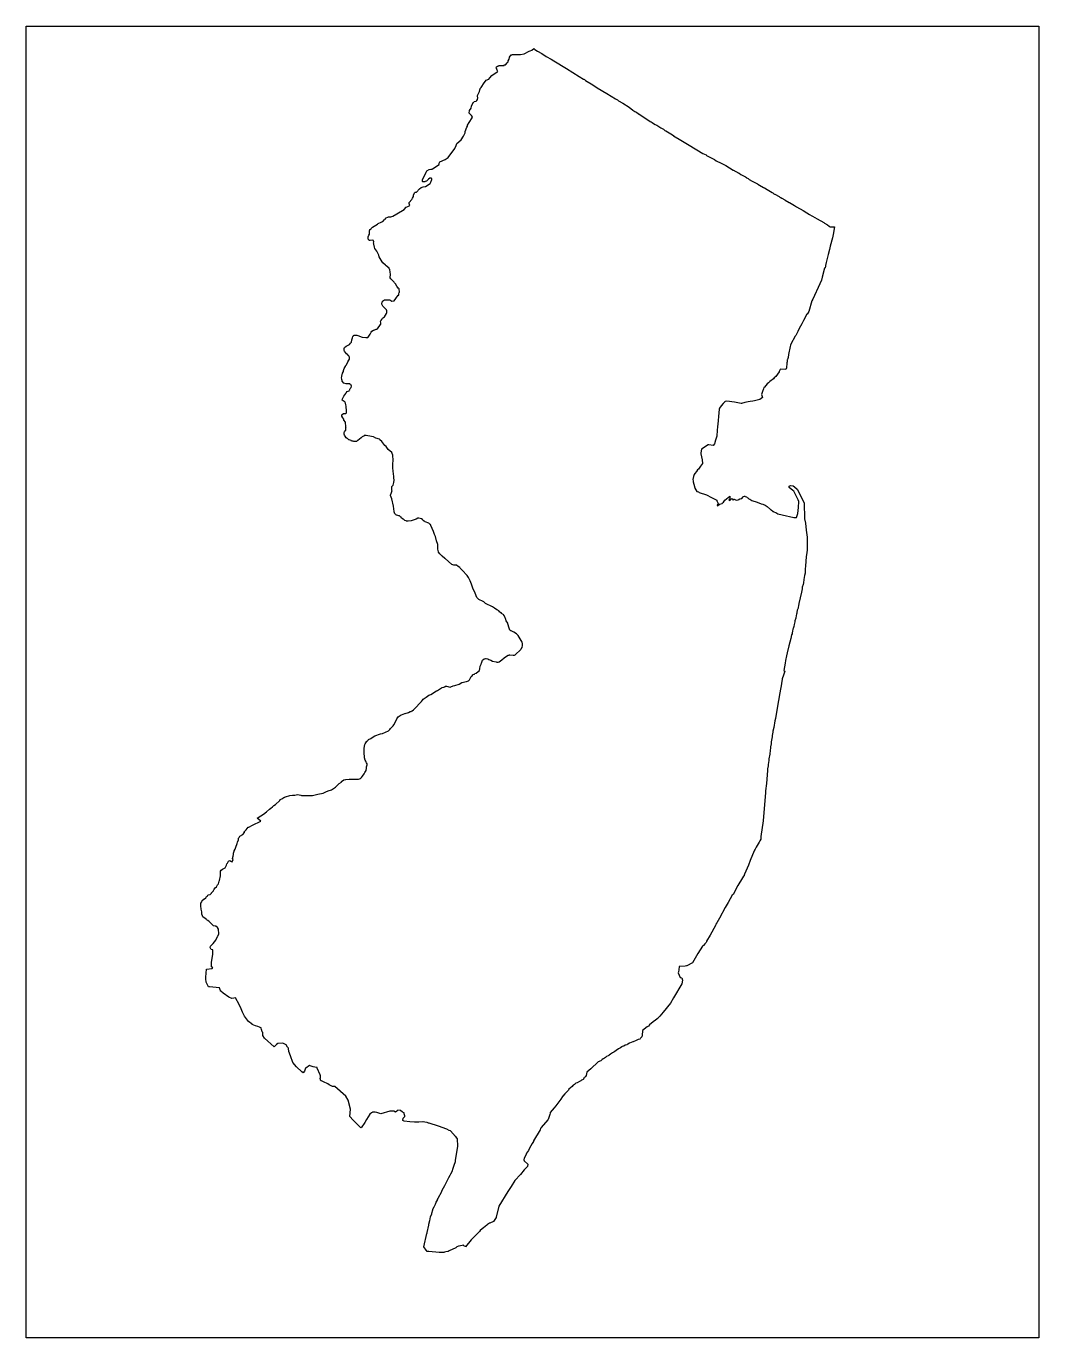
# Model space of a CAD drawing. Extents: x 0.1 to 8.4, y 0.1 to 10.8.
import ezdxf

# ---------------------------------------------------------------- set-up
doc = ezdxf.new("R2010")
doc.units = 0
doc.header["$MEASUREMENT"] = 0
doc.layers.add('STATE', color=7, linetype='CONTINUOUS')

# ---------------------------------------------------------------- blocks, each defined once
blk = doc.blocks.new('BLOCK_2')
at = {"layer": 'STATE'}
blk.add_lwpolyline([(0.093, 0.099), (0.093, 10.83), (8.382, 10.83), (8.382, 0.099), (0.093, 0.099)], dxfattribs=at)
at = {"layer": 'STATE', "color": 2}
for points in [[(1.88, 4.236), (1.876, 4.236), (1.876, 4.239), (1.893, 4.256), (1.91, 4.276), (1.916, 4.276), (1.946, 4.293), (2.013, 4.326), (1.983, 4.349), (2.013, 4.369), (2.02, 4.373), (2.03, 4.379), (2.036, 4.383), (2.06, 4.403), (2.086, 4.423), (2.096, 4.433), (2.11, 4.443), (2.12, 4.453), (2.133, 4.463), (2.17, 4.496), (2.173, 4.503), (2.186, 4.509), (2.193, 4.513), (2.203, 4.519), (2.21, 4.523), (2.213, 4.526), (2.216, 4.526), (2.25, 4.536), (2.273, 4.539), (2.286, 4.539), (2.29, 4.539), (2.293, 4.539), (2.313, 4.543), (2.34, 4.539), (2.346, 4.536), (2.366, 4.536), (2.38, 4.536), (2.383, 4.536), (2.43, 4.536), (2.433, 4.536), (2.436, 4.536), (2.48, 4.546), (2.523, 4.556), (2.546, 4.566), (2.566, 4.573), (2.593, 4.583), (2.626, 4.603), (2.656, 4.633), (2.673, 4.646), (2.673, 4.649), (2.693, 4.663), (2.706, 4.666), (2.71, 4.666), (2.736, 4.669), (2.813, 4.669), (2.829, 4.676), (2.839, 4.683), (2.846, 4.693), (2.859, 4.713), (2.866, 4.723), (2.876, 4.739), (2.879, 4.759), (2.879, 4.769), (2.883, 4.786), (2.883, 4.796), (2.879, 4.803), (2.876, 4.809), (2.873, 4.816), (2.869, 4.826), (2.863, 4.843), (2.863, 4.849), (2.863, 4.859), (2.859, 4.873), (2.859, 4.876), (2.859, 4.903), (2.859, 4.916), (2.859, 4.923), (2.859, 4.929), (2.863, 4.933), (2.863, 4.936), (2.863, 4.939), (2.866, 4.953), (2.869, 4.959), (2.879, 4.976), (2.879, 4.979), (2.883, 4.979), (2.889, 4.986), (2.893, 4.989), (2.896, 4.993), (2.913, 5.003), (2.933, 5.016), (2.946, 5.023), (2.993, 5.039), (3.009, 5.043), (3.059, 5.066), (3.069, 5.076), (3.076, 5.083), (3.079, 5.086), (3.096, 5.106), (3.103, 5.113), (3.123, 5.156), (3.126, 5.163), (3.139, 5.179), (3.153, 5.189), (3.159, 5.193), (3.163, 5.196), (3.166, 5.196), (3.193, 5.206), (3.196, 5.206), (3.223, 5.216), (3.236, 5.223), (3.239, 5.223), (3.243, 5.223), (3.246, 5.226), (3.253, 5.229), (3.263, 5.236), (3.279, 5.253), (3.319, 5.293), (3.326, 5.303), (3.329, 5.306), (3.336, 5.316), (3.343, 5.323), (3.366, 5.339), (3.389, 5.356), (3.406, 5.363), (3.453, 5.393), (3.459, 5.396), (3.493, 5.416), (3.499, 5.419), (3.513, 5.423), (3.519, 5.426), (3.523, 5.426), (3.523, 5.429), (3.533, 5.429), (3.563, 5.423), (3.569, 5.426), (3.589, 5.433), (3.603, 5.436), (3.636, 5.446), (3.659, 5.459), (3.696, 5.469), (3.713, 5.473), (3.719, 5.479), (3.723, 5.483), (3.729, 5.499), (3.736, 5.509), (3.743, 5.516), (3.749, 5.523), (3.753, 5.526), (3.759, 5.529), (3.763, 5.529), (3.766, 5.533), (3.776, 5.536), (3.793, 5.549), (3.803, 5.559), (3.806, 5.573), (3.809, 5.593), (3.816, 5.609), (3.816, 5.613), (3.819, 5.619), (3.823, 5.626), (3.829, 5.643), (3.843, 5.653), (3.853, 5.656), (3.859, 5.656), (3.873, 5.653), (3.879, 5.649), (3.896, 5.643), (3.909, 5.636), (3.939, 5.629), (3.946, 5.626), (3.953, 5.626), (3.956, 5.626), (3.966, 5.629), (3.986, 5.646), (4.006, 5.663), (4.026, 5.676), (4.039, 5.683), (4.046, 5.683), (4.049, 5.686), (4.053, 5.686), (4.079, 5.683), (4.089, 5.683), (4.096, 5.686), (4.143, 5.729), (4.146, 5.736), (4.153, 5.746), (4.156, 5.763), (4.156, 5.779), (4.153, 5.789), (4.119, 5.846), (4.106, 5.859), (4.086, 5.873), (4.063, 5.883), (4.059, 5.883), (4.053, 5.889), (4.049, 5.896), (4.046, 5.906), (4.036, 5.939), (4.036, 5.943), (4.036, 5.946), (4.023, 5.966), (4.016, 5.983), (4.013, 5.989), (4.006, 6.009), (4.003, 6.009), (4.003, 6.013), (3.983, 6.026), (3.983, 6.029), (3.979, 6.029), (3.973, 6.036), (3.969, 6.036), (3.966, 6.043), (3.963, 6.046), (3.956, 6.046), (3.953, 6.053), (3.946, 6.056), (3.926, 6.069), (3.909, 6.08), (3.853, 6.106), (3.839, 6.12), (3.833, 6.123), (3.799, 6.14), (3.783, 6.156), (3.769, 6.19), (3.749, 6.233), (3.739, 6.266), (3.726, 6.293), (3.713, 6.32), (3.703, 6.336), (3.663, 6.38), (3.656, 6.386), (3.646, 6.396), (3.643, 6.4), (3.629, 6.41), (3.616, 6.42), (3.599, 6.42), (3.593, 6.42), (3.576, 6.426), (3.549, 6.45), (3.523, 6.476), (3.519, 6.476), (3.499, 6.493), (3.479, 6.513), (3.469, 6.526), (3.469, 6.53), (3.463, 6.55), (3.463, 6.56), (3.463, 6.583), (3.463, 6.59), (3.453, 6.62), (3.443, 6.656), (3.439, 6.666), (3.436, 6.67), (3.426, 6.696), (3.406, 6.746), (3.403, 6.753), (3.396, 6.756), (3.389, 6.763), (3.359, 6.776), (3.353, 6.78), (3.349, 6.78), (3.349, 6.783), (3.343, 6.786), (3.339, 6.79), (3.336, 6.79), (3.336, 6.793), (3.329, 6.8), (3.306, 6.806), (3.299, 6.806), (3.286, 6.796), (3.243, 6.783), (3.219, 6.78), (3.216, 6.78), (3.209, 6.78), (3.206, 6.78), (3.203, 6.783), (3.193, 6.786), (3.183, 6.793), (3.179, 6.796), (3.166, 6.806), (3.163, 6.813), (3.159, 6.813), (3.156, 6.816), (3.149, 6.823), (3.143, 6.823), (3.126, 6.83), (3.123, 6.83), (3.119, 6.833), (3.116, 6.836), (3.113, 6.84), (3.109, 6.846), (3.109, 6.85), (3.106, 6.853), (3.106, 6.86), (3.099, 6.903), (3.086, 6.963), (3.076, 6.99), (3.076, 6.993), (3.083, 7.016), (3.086, 7.023), (3.089, 7.03), (3.086, 7.03), (3.086, 7.043), (3.086, 7.063), (3.096, 7.076), (3.103, 7.096), (3.106, 7.116), (3.103, 7.136), (3.103, 7.146), (3.096, 7.19), (3.093, 7.216), (3.093, 7.243), (3.093, 7.25), (3.096, 7.276), (3.093, 7.32), (3.089, 7.333), (3.086, 7.343), (3.056, 7.366), (3.039, 7.39), (3.029, 7.4), (3.003, 7.433), (2.989, 7.446), (2.986, 7.45), (2.956, 7.46), (2.936, 7.47), (2.919, 7.473), (2.876, 7.48), (2.873, 7.48), (2.866, 7.48), (2.859, 7.48), (2.856, 7.476), (2.849, 7.473), (2.843, 7.47), (2.839, 7.466), (2.836, 7.463), (2.809, 7.44), (2.806, 7.44), (2.796, 7.433), (2.783, 7.433), (2.776, 7.433), (2.769, 7.436), (2.759, 7.436), (2.756, 7.436), (2.753, 7.44), (2.736, 7.446), (2.733, 7.446), (2.729, 7.45), (2.726, 7.453), (2.72, 7.456), (2.713, 7.463), (2.703, 7.476), (2.7, 7.483), (2.696, 7.493), (2.696, 7.496), (2.696, 7.506), (2.7, 7.51), (2.706, 7.523), (2.71, 7.526), (2.71, 7.54), (2.713, 7.54), (2.71, 7.543), (2.71, 7.546), (2.71, 7.55), (2.71, 7.553), (2.706, 7.59), (2.693, 7.606), (2.693, 7.616), (2.686, 7.626), (2.676, 7.64), (2.676, 7.65), (2.68, 7.653), (2.69, 7.66), (2.71, 7.66), (2.716, 7.666), (2.716, 7.67), (2.716, 7.68), (2.713, 7.72), (2.71, 7.733), (2.706, 7.746), (2.703, 7.75), (2.703, 7.753), (2.68, 7.77), (2.683, 7.78), (2.693, 7.803), (2.71, 7.826), (2.713, 7.83), (2.72, 7.84), (2.736, 7.846), (2.739, 7.853), (2.743, 7.856), (2.743, 7.86), (2.746, 7.866), (2.753, 7.873), (2.756, 7.886), (2.753, 7.893), (2.753, 7.896), (2.749, 7.896), (2.746, 7.9), (2.743, 7.9), (2.743, 7.903), (2.739, 7.903), (2.736, 7.903), (2.733, 7.903), (2.716, 7.903), (2.713, 7.903), (2.693, 7.91), (2.68, 7.926), (2.68, 7.93), (2.68, 7.933), (2.676, 7.936), (2.676, 7.943), (2.673, 7.953), (2.676, 7.963), (2.676, 7.966), (2.683, 7.99), (2.69, 8.006), (2.69, 8.013), (2.696, 8.03), (2.703, 8.043), (2.706, 8.046), (2.706, 8.05), (2.716, 8.06), (2.726, 8.083), (2.729, 8.083), (2.729, 8.086), (2.729, 8.09), (2.739, 8.106), (2.739, 8.113), (2.739, 8.123), (2.733, 8.133), (2.729, 8.133), (2.729, 8.136), (2.726, 8.14), (2.716, 8.15), (2.7, 8.17), (2.696, 8.176), (2.696, 8.19), (2.696, 8.196), (2.7, 8.2), (2.713, 8.213), (2.739, 8.226), (2.749, 8.236), (2.756, 8.246), (2.759, 8.263), (2.763, 8.28), (2.766, 8.29), (2.769, 8.293), (2.773, 8.296), (2.773, 8.3), (2.779, 8.303), (2.793, 8.303), (2.799, 8.303), (2.809, 8.3), (2.843, 8.286), (2.873, 8.283), (2.889, 8.283), (2.893, 8.286), (2.899, 8.293), (2.909, 8.31), (2.916, 8.326), (2.923, 8.336), (2.936, 8.343), (2.939, 8.343), (2.943, 8.346), (2.946, 8.346), (2.959, 8.35), (2.963, 8.35), (2.969, 8.353), (2.993, 8.39), (2.996, 8.393), (2.996, 8.403), (2.993, 8.413), (2.996, 8.42), (3.003, 8.43), (3.009, 8.44), (3.026, 8.453), (3.043, 8.48), (3.046, 8.486), (3.046, 8.49), (3.046, 8.5), (3.046, 8.503), (3.043, 8.506), (3.043, 8.51), (3.036, 8.516), (3.013, 8.54), (3.006, 8.55), (3.003, 8.556), (3.003, 8.563), (3.006, 8.57), (3.009, 8.58), (3.026, 8.59), (3.069, 8.59), (3.079, 8.586), (3.086, 8.58), (3.103, 8.583), (3.106, 8.583), (3.119, 8.603), (3.139, 8.63), (3.143, 8.63), (3.143, 8.64), (3.146, 8.65), (3.149, 8.653), (3.149, 8.663), (3.146, 8.673), (3.146, 8.68), (3.139, 8.686), (3.126, 8.703), (3.116, 8.723), (3.109, 8.73), (3.106, 8.736), (3.079, 8.763), (3.073, 8.77), (3.073, 8.776), (3.076, 8.796), (3.073, 8.823), (3.069, 8.833), (3.069, 8.84), (3.063, 8.846), (3.063, 8.85), (3.039, 8.87), (3.033, 8.876), (3.013, 8.893), (3.006, 8.903), (2.999, 8.916), (2.983, 8.943), (2.979, 8.956), (2.963, 8.99), (2.946, 9.01), (2.943, 9.023), (2.939, 9.046), (2.939, 9.05), (2.936, 9.056), (2.939, 9.066), (2.936, 9.073), (2.936, 9.076), (2.929, 9.08), (2.909, 9.076), (2.903, 9.076), (2.896, 9.083), (2.893, 9.096), (2.893, 9.106), (2.899, 9.12), (2.903, 9.13), (2.903, 9.14), (2.903, 9.156), (2.906, 9.163), (2.906, 9.166), (2.913, 9.17), (2.916, 9.173), (2.916, 9.176), (2.929, 9.186), (2.969, 9.21), (2.973, 9.216), (2.999, 9.226), (3.003, 9.23), (3.013, 9.236), (3.016, 9.236), (3.023, 9.246), (3.029, 9.25), (3.033, 9.253), (3.033, 9.26), (3.059, 9.27), (3.079, 9.27), (3.093, 9.276), (3.173, 9.323), (3.186, 9.33), (3.203, 9.35), (3.216, 9.356), (3.229, 9.36), (3.233, 9.363), (3.229, 9.38), (3.229, 9.387), (3.249, 9.413), (3.256, 9.423), (3.263, 9.437), (3.263, 9.447), (3.273, 9.467), (3.276, 9.473), (3.289, 9.473), (3.313, 9.5), (3.326, 9.51), (3.343, 9.517), (3.363, 9.52), (3.399, 9.543), (3.406, 9.553), (3.413, 9.577), (3.413, 9.58), (3.413, 9.583), (3.409, 9.587), (3.406, 9.587), (3.396, 9.587), (3.386, 9.58), (3.369, 9.563), (3.359, 9.56), (3.356, 9.557), (3.346, 9.557), (3.339, 9.557), (3.336, 9.56), (3.336, 9.573), (3.366, 9.637), (3.373, 9.647), (3.393, 9.657), (3.406, 9.66), (3.416, 9.66), (3.419, 9.663), (3.473, 9.7), (3.473, 9.703), (3.473, 9.71), (3.479, 9.72), (3.523, 9.74), (3.546, 9.757), (3.603, 9.83), (3.613, 9.853), (3.616, 9.863), (3.619, 9.87), (3.653, 9.9), (3.673, 9.93), (3.686, 9.957), (3.686, 9.97), (3.699, 10.003), (3.706, 10.013), (3.706, 10.02), (3.719, 10.043), (3.743, 10.08), (3.743, 10.087), (3.746, 10.09), (3.739, 10.1), (3.723, 10.117), (3.719, 10.12), (3.723, 10.14), (3.736, 10.16), (3.739, 10.177), (3.753, 10.207), (3.756, 10.21), (3.759, 10.213), (3.776, 10.217), (3.783, 10.223), (3.786, 10.23), (3.789, 10.243), (3.786, 10.257), (3.786, 10.26), (3.786, 10.263), (3.803, 10.297), (3.806, 10.31), (3.809, 10.317), (3.809, 10.32), (3.816, 10.33), (3.823, 10.337), (3.836, 10.36), (3.859, 10.39), (3.879, 10.397), (3.889, 10.407), (3.906, 10.427), (3.949, 10.457), (3.953, 10.46), (3.949, 10.47), (3.943, 10.487), (3.939, 10.487), (3.943, 10.497), (3.953, 10.503), (3.956, 10.507), (3.963, 10.507), (3.966, 10.51), (3.979, 10.51), (3.983, 10.51), (3.996, 10.51), (4.006, 10.51), (4.006, 10.513), (4.009, 10.513), (4.013, 10.513), (4.016, 10.513), (4.019, 10.517), (4.029, 10.53), (4.033, 10.533), (4.036, 10.537), (4.039, 10.54), (4.039, 10.547), (4.046, 10.56), (4.049, 10.573), (4.049, 10.577), (4.063, 10.597), (4.069, 10.597), (4.073, 10.6), (4.079, 10.6), (4.126, 10.6), (4.139, 10.6), (4.169, 10.603), (4.209, 10.627), (4.219, 10.63), (4.233, 10.633), (4.249, 10.647), (4.253, 10.643), (4.256, 10.64), (4.279, 10.627), (4.313, 10.607), (4.349, 10.583), (4.389, 10.56), (4.413, 10.547), (4.516, 10.483), (4.619, 10.42), (4.656, 10.397), (4.659, 10.397), (4.662, 10.393), (4.672, 10.387), (4.732, 10.35), (4.766, 10.327), (4.846, 10.28), (4.916, 10.237), (4.932, 10.227), (4.942, 10.22), (4.976, 10.2), (5.029, 10.167), (5.059, 10.143), (5.076, 10.133), (5.082, 10.13), (5.086, 10.127), (5.089, 10.127), (5.106, 10.113), (5.109, 10.113), (5.202, 10.05), (5.209, 10.047), (5.216, 10.043), (5.229, 10.033), (5.242, 10.027), (5.256, 10.02), (5.289, 10), (5.309, 9.987), (5.322, 9.977), (5.329, 9.973), (5.369, 9.95), (5.392, 9.937), (5.392, 9.933), (5.452, 9.897), (5.519, 9.857), (5.632, 9.79), (5.659, 9.777), (5.662, 9.773), (5.726, 9.74), (5.742, 9.73), (5.782, 9.71), (5.819, 9.69), (5.879, 9.653), (5.882, 9.653), (5.889, 9.65), (5.892, 9.647), (5.919, 9.633), (5.919, 9.63), (5.926, 9.627), (5.929, 9.627), (5.942, 9.617), (5.982, 9.597), (5.989, 9.593), (5.989, 9.59), (6.002, 9.583), (6.009, 9.58), (6.012, 9.577), (6.036, 9.563), (6.052, 9.553), (6.062, 9.55), (6.079, 9.54), (6.082, 9.537), (6.096, 9.53), (6.129, 9.51), (6.136, 9.507), (6.159, 9.493), (6.172, 9.487), (6.199, 9.47), (6.206, 9.467), (6.212, 9.46), (6.219, 9.457), (6.222, 9.457), (6.256, 9.437), (6.266, 9.43), (6.269, 9.43), (6.279, 9.423), (6.302, 9.41), (6.306, 9.407), (6.339, 9.387), (6.342, 9.387), (6.382, 9.363), (6.399, 9.353), (6.452, 9.323), (6.482, 9.303), (6.505, 9.29), (6.525, 9.28), (6.529, 9.276), (6.549, 9.266), (6.569, 9.253), (6.622, 9.223), (6.629, 9.22), (6.652, 9.206), (6.665, 9.193), (6.672, 9.19), (6.682, 9.19), (6.709, 9.19), (6.699, 9.126), (6.692, 9.1), (6.675, 9.03), (6.669, 9.003), (6.659, 8.963), (6.652, 8.94), (6.642, 8.896), (6.635, 8.873), (6.635, 8.866), (6.632, 8.853), (6.629, 8.85), (6.609, 8.776), (6.602, 8.753), (6.589, 8.723), (6.575, 8.693), (6.545, 8.626), (6.532, 8.596), (6.525, 8.583), (6.499, 8.496), (6.492, 8.483), (6.485, 8.473), (6.482, 8.473), (6.455, 8.423), (6.442, 8.396), (6.432, 8.376), (6.412, 8.34), (6.409, 8.333), (6.402, 8.316), (6.392, 8.3), (6.385, 8.29), (6.382, 8.283), (6.359, 8.24), (6.349, 8.22), (6.346, 8.21), (6.332, 8.143), (6.329, 8.12), (6.326, 8.103), (6.322, 8.1), (6.322, 8.093), (6.322, 8.086), (6.322, 8.083), (6.319, 8.076), (6.319, 8.063), (6.316, 8.046), (6.316, 8.043), (6.316, 8.036), (6.312, 8.02), (6.269, 8.023), (6.266, 8.02), (6.262, 8.016), (6.256, 8.006), (6.256, 8.003), (6.229, 7.963), (6.216, 7.953), (6.209, 7.946), (6.179, 7.923), (6.172, 7.916), (6.169, 7.913), (6.159, 7.903), (6.136, 7.876), (6.132, 7.873), (6.129, 7.863), (6.119, 7.84), (6.112, 7.816), (6.119, 7.793), (6.099, 7.776), (6.056, 7.766), (6.042, 7.763), (6.019, 7.76), (6.002, 7.756), (5.976, 7.75), (5.949, 7.743), (5.946, 7.743), (5.892, 7.753), (5.829, 7.763), (5.816, 7.76), (5.809, 7.756), (5.809, 7.753), (5.806, 7.75), (5.799, 7.743), (5.782, 7.723), (5.769, 7.706), (5.766, 7.7), (5.762, 7.663), (5.759, 7.64), (5.756, 7.6), (5.752, 7.553), (5.749, 7.526), (5.749, 7.52), (5.746, 7.48), (5.746, 7.476), (5.736, 7.443), (5.726, 7.413), (5.716, 7.4), (5.682, 7.406), (5.676, 7.406), (5.622, 7.37), (5.616, 7.34), (5.616, 7.33), (5.626, 7.283), (5.629, 7.253), (5.612, 7.23), (5.596, 7.206), (5.589, 7.2), (5.579, 7.186), (5.576, 7.183), (5.569, 7.173), (5.566, 7.17), (5.562, 7.163), (5.556, 7.146), (5.549, 7.12), (5.552, 7.11), (5.552, 7.103), (5.559, 7.083), (5.566, 7.053), (5.566, 7.05), (5.582, 7.023), (5.596, 7.02), (5.602, 7.016), (5.662, 6.996), (5.702, 6.973), (5.746, 6.953), (5.746, 6.946), (5.756, 6.926), (5.756, 6.92), (5.749, 6.913), (5.752, 6.906), (5.769, 6.92), (5.789, 6.926), (5.792, 6.93), (5.802, 6.936), (5.812, 6.953), (5.852, 6.986), (5.852, 6.983), (5.852, 6.963), (5.846, 6.956), (5.852, 6.95), (5.869, 6.966), (5.876, 6.96), (5.879, 6.953), (5.886, 6.96), (5.889, 6.96), (5.906, 6.953), (5.919, 6.956), (5.922, 6.953), (5.922, 6.956), (5.936, 6.963), (5.952, 6.966), (5.962, 6.98), (5.966, 6.983), (5.972, 6.986), (5.976, 6.986), (5.979, 6.983), (5.989, 6.98), (5.996, 6.973), (5.999, 6.97), (6.009, 6.963), (6.016, 6.96), (6.032, 6.95), (6.076, 6.936), (6.109, 6.923), (6.112, 6.923), (6.122, 6.92), (6.142, 6.91), (6.159, 6.9), (6.186, 6.876), (6.192, 6.873), (6.206, 6.863), (6.206, 6.86), (6.209, 6.86), (6.212, 6.856), (6.226, 6.85), (6.229, 6.85), (6.246, 6.84), (6.282, 6.833), (6.376, 6.81), (6.389, 6.81), (6.399, 6.81), (6.409, 6.843), (6.415, 6.893), (6.419, 6.94), (6.412, 6.956), (6.376, 7.026), (6.369, 7.03), (6.339, 7.056), (6.339, 7.066), (6.349, 7.073), (6.372, 7.07), (6.382, 7.06), (6.405, 7.043), (6.462, 6.93), (6.465, 6.8), (6.472, 6.763), (6.479, 6.706), (6.485, 6.65), (6.485, 6.61), (6.485, 6.553), (6.485, 6.546), (6.482, 6.52), (6.479, 6.49), (6.475, 6.45), (6.472, 6.416), (6.472, 6.413), (6.469, 6.39), (6.469, 6.366), (6.469, 6.356), (6.465, 6.336), (6.459, 6.303), (6.455, 6.276), (6.452, 6.263), (6.445, 6.24), (6.445, 6.226), (6.439, 6.2), (6.419, 6.106), (6.415, 6.089), (6.412, 6.076), (6.412, 6.069), (6.405, 6.053), (6.405, 6.043), (6.402, 6.039), (6.402, 6.026), (6.399, 6.023), (6.392, 5.989), (6.392, 5.986), (6.385, 5.966), (6.385, 5.956), (6.382, 5.946), (6.379, 5.936)], [(6.379, 5.936), (6.376, 5.919), (6.372, 5.903), (6.369, 5.896), (6.365, 5.879), (6.362, 5.866), (6.362, 5.859), (6.359, 5.849), (6.352, 5.819), (6.336, 5.759), (6.322, 5.703), (6.316, 5.679), (6.309, 5.639), (6.306, 5.619), (6.296, 5.559), (6.302, 5.553), (6.306, 5.549), (6.299, 5.546), (6.292, 5.519), (6.282, 5.489), (6.282, 5.479), (6.279, 5.473), (6.276, 5.449), (6.262, 5.376), (6.239, 5.249), (6.226, 5.166), (6.222, 5.146), (6.212, 5.093), (6.206, 5.063), (6.206, 5.056), (6.206, 5.053), (6.199, 5.026), (6.199, 5.016), (6.192, 4.976), (6.192, 4.959), (6.186, 4.933), (6.182, 4.896), (6.179, 4.886), (6.179, 4.873), (6.172, 4.836), (6.172, 4.823), (6.166, 4.789), (6.166, 4.779), (6.162, 4.753), (6.162, 4.739), (6.152, 4.633), (6.146, 4.573), (6.146, 4.559), (6.126, 4.329), (6.106, 4.199), (6.106, 4.196), (6.106, 4.186), (6.106, 4.179), (6.099, 4.166), (6.092, 4.153), (6.069, 4.113), (6.059, 4.096), (6.056, 4.089), (6.052, 4.083), (6.019, 4.003), (6.006, 3.966), (5.972, 3.893), (5.969, 3.883), (5.969, 3.879), (5.966, 3.876), (5.956, 3.863), (5.919, 3.799), (5.879, 3.726), (5.872, 3.719), (5.839, 3.659), (5.816, 3.619), (5.769, 3.533), (5.746, 3.493), (5.739, 3.483), (5.736, 3.473), (5.692, 3.393), (5.662, 3.343), (5.662, 3.339), (5.659, 3.333), (5.656, 3.329), (5.649, 3.323), (5.636, 3.309), (5.632, 3.306), (5.629, 3.303), (5.592, 3.243), (5.546, 3.166), (5.502, 3.143), (5.499, 3.143), (5.486, 3.139), (5.439, 3.136), (5.436, 3.109), (5.432, 3.093), (5.429, 3.086), (5.446, 3.046), (5.459, 3.043), (5.466, 3.026), (5.459, 2.996), (5.392, 2.879), (5.366, 2.836), (5.306, 2.762), (5.279, 2.729), (5.269, 2.719), (5.262, 2.712), (5.262, 2.709), (5.259, 2.709), (5.242, 2.696), (5.236, 2.692), (5.212, 2.672), (5.196, 2.659), (5.186, 2.649), (5.176, 2.642), (5.139, 2.612), (5.139, 2.599), (5.136, 2.586), (5.136, 2.582), (5.136, 2.576), (5.132, 2.562), (5.122, 2.549), (5.119, 2.546), (5.116, 2.542), (5.102, 2.539), (5.086, 2.532), (5.062, 2.519), (5.059, 2.519), (5.032, 2.509), (5.019, 2.502), (5.012, 2.499), (5.009, 2.496), (4.996, 2.492), (4.986, 2.486), (4.982, 2.486), (4.972, 2.482), (4.969, 2.479), (4.959, 2.472), (4.942, 2.462), (4.922, 2.449), (4.919, 2.446), (4.906, 2.439), (4.902, 2.436), (4.892, 2.429), (4.876, 2.419), (4.866, 2.412), (4.862, 2.409), (4.856, 2.406), (4.842, 2.399), (4.839, 2.396), (4.836, 2.392), (4.826, 2.386), (4.819, 2.382), (4.816, 2.382), (4.809, 2.376), (4.796, 2.366), (4.776, 2.356), (4.716, 2.299), (4.682, 2.272), (4.679, 2.259), (4.676, 2.246), (4.672, 2.236), (4.666, 2.232), (4.662, 2.226), (4.656, 2.219), (4.656, 2.216), (4.652, 2.212), (4.646, 2.209), (4.639, 2.206), (4.632, 2.202), (4.622, 2.196), (4.602, 2.186), (4.593, 2.182), (4.589, 2.179), (4.582, 2.172), (4.572, 2.166), (4.569, 2.162), (4.562, 2.156), (4.536, 2.132), (4.532, 2.126), (4.503, 2.096), (4.486, 2.076), (4.483, 2.076), (4.483, 2.072), (4.469, 2.052), (4.429, 1.996), (4.416, 1.979), (4.383, 1.942), (4.383, 1.936), (4.379, 1.926), (4.366, 1.886), (4.363, 1.882), (4.309, 1.819), (4.309, 1.816), (4.303, 1.812), (4.299, 1.799), (4.246, 1.709), (4.246, 1.706), (4.236, 1.689), (4.213, 1.649), (4.206, 1.632), (4.196, 1.619), (4.189, 1.609), (4.183, 1.592), (4.169, 1.569), (4.166, 1.556), (4.169, 1.546), (4.199, 1.519), (4.196, 1.499), (4.176, 1.479), (4.173, 1.476), (4.169, 1.472), (4.139, 1.436), (4.093, 1.386), (4.063, 1.336), (4.036, 1.296), (3.963, 1.176), (3.939, 1.086), (3.939, 1.082), (3.919, 1.049), (3.889, 1.036), (3.886, 1.036), (3.869, 1.026), (3.863, 1.019), (3.836, 0.999), (3.826, 0.989), (3.809, 0.976), (3.803, 0.969), (3.746, 0.912), (3.736, 0.899), (3.689, 0.842), (3.689, 0.846), (3.676, 0.852), (3.673, 0.856), (3.636, 0.849), (3.633, 0.849), (3.619, 0.842), (3.609, 0.836), (3.556, 0.809), (3.546, 0.806), (3.529, 0.802), (3.516, 0.799), (3.513, 0.796), (3.509, 0.796), (3.496, 0.796), (3.473, 0.796), (3.389, 0.806), (3.376, 0.806), (3.366, 0.816), (3.349, 0.842), (3.373, 0.952), (3.376, 0.956), (3.376, 0.959), (3.389, 1.019), (3.389, 1.029), (3.396, 1.059), (3.399, 1.069), (3.399, 1.072), (3.403, 1.089), (3.413, 1.112), (3.413, 1.119), (3.423, 1.146), (3.423, 1.149), (3.433, 1.172), (3.436, 1.176), (3.443, 1.192), (3.449, 1.209), (3.459, 1.226), (3.459, 1.229), (3.466, 1.239), (3.466, 1.242), (3.469, 1.246), (3.493, 1.289), (3.499, 1.306), (3.519, 1.346), (3.553, 1.409), (3.563, 1.429), (3.569, 1.439), (3.579, 1.459), (3.589, 1.486), (3.596, 1.512), (3.606, 1.542), (3.606, 1.546), (3.606, 1.549), (3.626, 1.666), (3.623, 1.726), (3.623, 1.729), (3.619, 1.732), (3.609, 1.746), (3.606, 1.746), (3.566, 1.792), (3.556, 1.796), (3.536, 1.806), (3.469, 1.829), (3.393, 1.856), (3.386, 1.856), (3.376, 1.859), (3.356, 1.862), (3.343, 1.866), (3.339, 1.866), (3.306, 1.862), (3.273, 1.862), (3.233, 1.866), (3.186, 1.872), (3.176, 1.876), (3.179, 1.896), (3.193, 1.909), (3.193, 1.916), (3.186, 1.932), (3.186, 1.936), (3.186, 1.939), (3.173, 1.946), (3.156, 1.959), (3.136, 1.962), (3.126, 1.952), (3.116, 1.946), (3.103, 1.952), (3.069, 1.952), (2.996, 1.932), (2.963, 1.942), (2.949, 1.946), (2.929, 1.946), (2.926, 1.942), (2.919, 1.939), (2.906, 1.929), (2.879, 1.886), (2.866, 1.859), (2.836, 1.816), (2.829, 1.819), (2.799, 1.849), (2.769, 1.879), (2.743, 1.909), (2.746, 1.939), (2.749, 1.969), (2.729, 2.042), (2.71, 2.076), (2.62, 2.156), (2.6, 2.156), (2.573, 2.169), (2.563, 2.176), (2.526, 2.192), (2.51, 2.202), (2.506, 2.202), (2.5, 2.219), (2.503, 2.229), (2.503, 2.242), (2.5, 2.249), (2.476, 2.306), (2.476, 2.309), (2.47, 2.309), (2.443, 2.316), (2.426, 2.322), (2.413, 2.326), (2.383, 2.306), (2.38, 2.306), (2.37, 2.279), (2.36, 2.266), (2.35, 2.276), (2.306, 2.316), (2.276, 2.352), (2.256, 2.406), (2.243, 2.442), (2.24, 2.466), (2.24, 2.469), (2.233, 2.476), (2.22, 2.496), (2.193, 2.509), (2.153, 2.506), (2.143, 2.499), (2.133, 2.489), (2.123, 2.479), (2.043, 2.549), (2.03, 2.572), (2.03, 2.589), (2.03, 2.596), (2.026, 2.602), (2.02, 2.622), (2.016, 2.632), (2.016, 2.636), (2.013, 2.636), (2.003, 2.639), (1.99, 2.646), (1.97, 2.652), (1.943, 2.662), (1.943, 2.666), (1.913, 2.686), (1.88, 2.729), (1.863, 2.762), (1.853, 2.789), (1.833, 2.832), (1.81, 2.876), (1.81, 2.879), (1.776, 2.876), (1.753, 2.886), (1.706, 2.919), (1.686, 2.936), (1.683, 2.936), (1.683, 2.939), (1.68, 2.946), (1.676, 2.963), (1.593, 2.969), (1.59, 2.969), (1.586, 2.969), (1.566, 3.009), (1.563, 3.036), (1.563, 3.046), (1.563, 3.049), (1.57, 3.116), (1.616, 3.119), (1.62, 3.129), (1.616, 3.129), (1.613, 3.133), (1.61, 3.133), (1.61, 3.149), (1.61, 3.173), (1.62, 3.236), (1.62, 3.256), (1.62, 3.273), (1.606, 3.276), (1.6, 3.293), (1.603, 3.303), (1.623, 3.326), (1.646, 3.353), (1.66, 3.383), (1.663, 3.386), (1.67, 3.403), (1.666, 3.443), (1.66, 3.456), (1.646, 3.466), (1.64, 3.466), (1.626, 3.469), (1.61, 3.486), (1.6, 3.496), (1.59, 3.506), (1.583, 3.509), (1.583, 3.513), (1.57, 3.519), (1.566, 3.523), (1.54, 3.543), (1.533, 3.559), (1.53, 3.563), (1.53, 3.573), (1.53, 3.583), (1.526, 3.606), (1.523, 3.633), (1.523, 3.653), (1.523, 3.656), (1.53, 3.666), (1.533, 3.676), (1.55, 3.689), (1.553, 3.689), (1.563, 3.699), (1.57, 3.709), (1.576, 3.716), (1.58, 3.719), (1.586, 3.723), (1.6, 3.726), (1.61, 3.736), (1.61, 3.739), (1.62, 3.749), (1.626, 3.756), (1.626, 3.759), (1.63, 3.763), (1.633, 3.766), (1.633, 3.769), (1.64, 3.779), (1.65, 3.789), (1.653, 3.793), (1.66, 3.806), (1.666, 3.813), (1.673, 3.836), (1.676, 3.839), (1.683, 3.879), (1.683, 3.883), (1.683, 3.916), (1.69, 3.926), (1.7, 3.933), (1.723, 3.943), (1.733, 3.966), (1.736, 3.976), (1.74, 3.983), (1.75, 3.999), (1.76, 4.003), (1.766, 3.999), (1.77, 3.999), (1.77, 3.996), (1.78, 3.993), (1.783, 3.999), (1.786, 4.013), (1.783, 4.019), (1.786, 4.039), (1.79, 4.053), (1.79, 4.063), (1.793, 4.073), (1.796, 4.079), (1.796, 4.083), (1.803, 4.096), (1.806, 4.106), (1.81, 4.113), (1.82, 4.143), (1.823, 4.153), (1.83, 4.173), (1.83, 4.186), (1.836, 4.193), (1.843, 4.203), (1.866, 4.216), (1.88, 4.233), (1.88, 4.236)]]:
    blk.add_lwpolyline(points, dxfattribs=at)

msp = doc.modelspace()

# ---------------------------------------------------------------- block references
at = {"layer": 'STATE'}
msp.add_blockref('BLOCK_2', (0, 0), dxfattribs=at)

doc.saveas('drawing.dxf')
